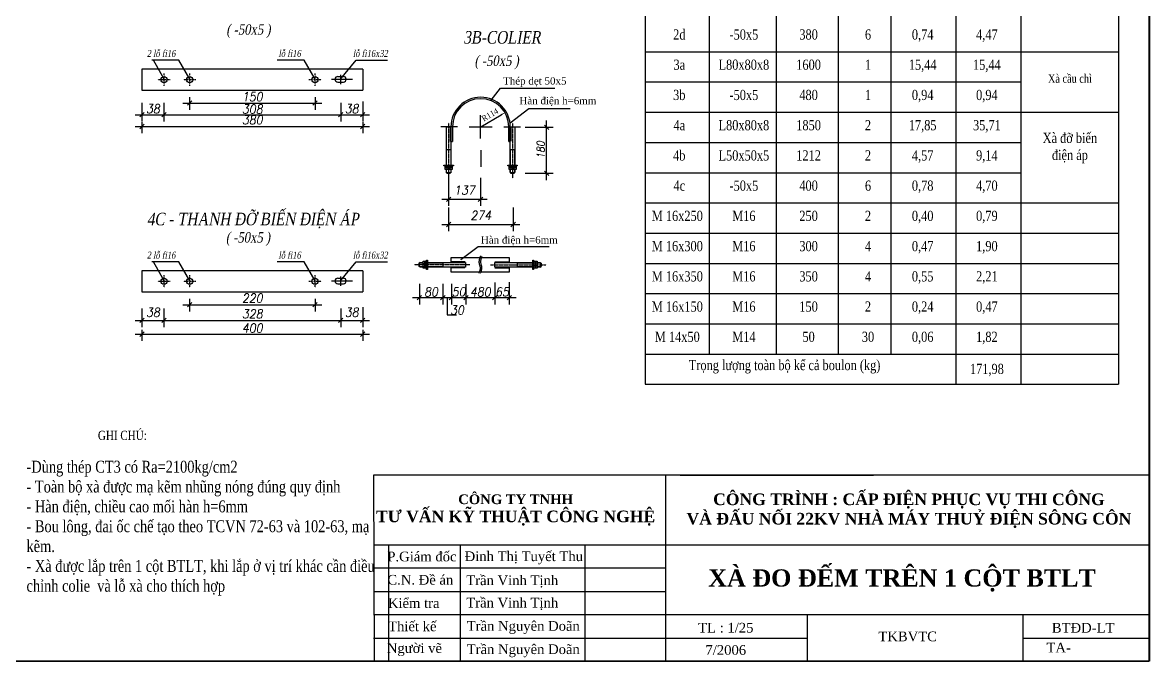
# Model space of a CAD drawing. Header units: inches. Extents: x -246336 to 136055, y -106871 to 69513.
# Drawn here: x 17841 to 28734, y 53878 to 60060 of the extents above; entities that cross this region are included whole.
import ezdxf
from ezdxf.enums import TextEntityAlignment as Align

# ---------------------------------------------------------------- set-up
doc = ezdxf.new("R2010")
doc.units = ezdxf.units.IN
doc.header["$MEASUREMENT"] = 0
doc.linetypes.add('DASHDOTX2', pattern=[2, 1, -0.5, 0, -0.5])
for name, color, linetype in [('D-XA', 7, 'Continuous'), ('KHUNG', 7, 'Continuous'), ('KHUNGTEN', 7, 'Continuous'), ('NETDAM', 5, 'Continuous'), ('XA-TT1', 7, 'Continuous'), ('XA-TT2', 7, 'Continuous')]:
    doc.layers.add(name, color=color, linetype=linetype)
doc.styles.add('COM2', font='complex.shx', dxfattribs={"width": 0.9, "oblique": 10, "height": 2})
doc.styles.add('COM25', font='VNTIME_0.TTF', dxfattribs={"width": 0.8, "height": 2.5})
doc.styles.add('COM3', font='Vhtime.ttf', dxfattribs={"height": 3})
doc.styles.add('ROM2', font='VNTIME_0.TTF', dxfattribs={"width": 0.8, "height": 2})
doc.styles.add('VIET2', font='VNTIME_0.TTF', dxfattribs={"width": 0.8, "height": 2})
doc.styles.add('VIET25', font='VNTIME_0.TTF', dxfattribs={"height": 2.5})
doc.styles.add('VN3DH', font='Vn3d.ttf', dxfattribs={"height": 5})
doc.styles.add('VNTIME', font='VNTIME_0.TTF', dxfattribs={"height": 2})
doc.styles.add('VNTIMEH', font='Vhtime.ttf')
doc.dimstyles.new('PKT1', dxfattribs={"dimtxt": 2, "dimasz": 2, "dimexe": 3, "dimexo": 2, "dimgap": 1, "dimtad": 0, "dimtoh": 1, "dimdec": 0, "dimlfac": 10, "dimdsep": 46, "dimtxsty": 'COM2', "dimblk1": 'OBLIQUE', "dimblk2": 'OBLIQUE', "dimsah": 1, "dimcen": -3, "dimdle": 3, "dimclrd": 4, "dimclre": 4, "dimadec": 0, "dimazin": 0, "dimtfac": 1, "dimtdec": 0, "dimtmove": 0, "dimatfit": 3, "dimldrblk": 'OBLIQUE', "dimfxl": 1, "dimtvp": 1, "dimtolj": 1, "dimtzin": 0, "dimarcsym": 0})

# ---------------------------------------------------------------- blocks, each defined once
blk = doc.blocks.new('_OBLIQUE')
at = {"color": 0, "linetype": 'ByBlock'}
blk.add_line((-0.5, -0.5), (0.5, 0.5), dxfattribs=at)
blk = doc.blocks.new('HAN')
at = {"layer": 'XA-TT2'}
for p, q in [((0, 0), (0, 0.4)), ((0.15, 0), (0.15, 0.4)), ((0.3, 0), (0.3, 0.4)), ((0.45, 0), (0.45, 0.4)), ((0.6, 0), (0.6, 0.4)), ((0.75, 0), (0.75, 0.4)), ((0.9, 0), (0.9, 0.4)), ((1.05, 0), (1.05, 0.4)), ((1.2, 0), (1.2, 0.4)), ((1.35, 0), (1.35, 0.4)), ((1.5, 0), (1.5, 0.4)), ((1.65, 0), (1.65, 0.4)), ((1.8, 0), (1.8, 0.4)), ((1.95, 0), (1.95, 0.4)), ((2.1, 0), (2.1, 0.4)), ((2.25, 0), (2.25, 0.4)), ((2.4, 0), (2.4, 0.4)), ((2.55, 0), (2.55, 0.4)), ((2.7, 0), (2.7, 0.4)), ((2.85, 0), (2.85, 0.4)), ((3, 0), (3, 0.4)), ((3.15, 0), (3.15, 0.4)), ((3.3, 0), (3.3, 0.4)), ((3.45, 0), (3.45, 0.4)), ((3.6, 0), (3.6, 0.4)), ((3.75, 0), (3.75, 0.4)), ((3.9, 0), (3.9, 0.4)), ((4.05, 0), (4.05, 0.4)), ((4.2, 0), (4.2, 0.4)), ((4.35, 0), (4.35, 0.4))]:
    blk.add_line(p, q, dxfattribs=at)

msp = doc.modelspace()

# ---------------------------------------------------------------- linework, layer by layer
for p, q in [((28723.012, 66213.492), (28723.012, 53889.047)), ((21229.735, 55687.434), (21236.294, 53889.047)), ((21375.504, 55013.039), (21375.504, 53889.047)), ((28723.012, 53889.047), (11875.012, 53889.047))]:
    msp.add_line(p, q)
at = {"color": 1}
for p, q in [((28723.012, 55687.434), (21229.735, 55687.434)), ((24053.814, 53889.047), (24053.814, 55687.434)), ((28723.012, 55687.434), (28723.012, 53889.047)), ((21229.735, 55013.039), (28723.012, 55013.039)), ((22072.083, 53889.047), (22072.083, 55013.039)), ((23273.096, 53889.047), (23273.096, 55013.039)), ((24053.814, 54788.241), (21229.735, 54788.241)), ((21229.735, 54563.442), (24053.814, 54563.442)), ((28723.012, 54338.644), (21229.735, 54338.644)), ((25420.783, 53889.047), (25420.783, 54338.644)), ((27504.709, 53889.047), (27504.709, 54338.644)), ((21229.735, 54113.846), (25420.783, 54113.846)), ((27504.709, 54113.846), (28723.012, 54113.846)), ((21229.735, 53889.047), (28723.012, 53889.047)), ((28723.012, 53889.047), (21232.132, 53889.047))]:
    msp.add_line(p, q, dxfattribs=at)
at = {"layer": 'D-XA', "color": 4, "linetype": 'Continuous'}
for p, q in [((22265.746, 59051.855), (22464.258, 59168.52)), ((22041.106, 59051.855), (21881.05, 59051.855)), ((22490.386, 59051.855), (22650.442, 59051.855)), ((22265.746, 58827.215), (22265.746, 58667.159))]:
    msp.add_line(p, q, dxfattribs=at)
msp.add_solid([(22460.702, 59174.572), (22467.815, 59162.468), (22500.572, 59189.861)], dxfattribs=at)
at = {"layer": 'NETDAM', "ltscale": 0.2}
msp.add_line((24191.916, 55687.434), (26057.609, 55687.434), dxfattribs=at)
at = {"layer": 'XA-TT1', "linetype": 'DASHDOTX2', "ltscale": 0.2}
for p, q in [((19267.096, 59507.449), (19148.675, 59507.449)), ((19207.886, 59448.239), (19207.886, 59566.66)), ((19514.551, 59507.449), (19396.131, 59507.449)), ((19455.341, 59448.239), (19455.341, 59566.66)), ((20725.314, 59507.449), (20606.893, 59507.449)), ((20666.103, 59448.239), (20666.103, 59566.66)), ((19267.096, 57559.286), (19148.675, 57559.286)), ((19207.886, 57500.076), (19207.886, 57618.497)), ((19514.551, 57559.286), (19396.131, 57559.286)), ((19455.341, 57500.076), (19455.341, 57618.497)), ((20725.314, 57559.286), (20606.893, 57559.286)), ((20666.103, 57500.076), (20666.103, 57618.497))]:
    msp.add_line(p, q, dxfattribs=at)
at = {"layer": 'XA-TT1'}
msp.add_line((28723.012, 53889.047), (21236.294, 53889.047), dxfattribs=at)
at = {"layer": 'XA-TT2'}
for p, q in [((23853.645, 62551.814), (23853.645, 56565.158)), ((24472.172, 62551.814), (24472.172, 56857.19)), ((25119.099, 62551.814), (25119.099, 56857.19)), ((25719.448, 62551.814), (25719.448, 56857.19)), ((26227.434, 62551.814), (26227.434, 56857.19)), ((27480.908, 62551.814), (27480.908, 56565.158)), ((28424.313, 62551.814), (28424.313, 56565.158)), ((26854.171, 62178.44), (26854.171, 56565.158)), ((23853.645, 59777.51), (28424.313, 59777.51)), ((18993.128, 59608.537), (18993.128, 59406.361)), ((21127.208, 59608.537), (18993.128, 59608.537)), ((21127.208, 59608.537), (21127.208, 59406.361)), ((20885.766, 59538.624), (20939.68, 59538.624)), ((20885.766, 59484.711), (20939.68, 59484.711)), ((23853.645, 59485.478), (27480.908, 59485.478)), ((18993.128, 59406.361), (21127.208, 59406.361)), ((23853.645, 59193.446), (28424.313, 59193.446)), ((21933.818, 58832.082), (21978.746, 58832.082)), ((22551.578, 58832.082), (22596.506, 58832.082)), ((23853.645, 58901.414), (27480.908, 58901.414)), ((21933.818, 58612.851), (21940.164, 58602.575)), ((22596.506, 58612.851), (22590.16, 58602.575)), ((23853.645, 58609.382), (27480.908, 58609.382)), ((23853.645, 58317.35), (28424.313, 58317.35)), ((23853.645, 58025.318), (28424.313, 58025.318)), ((21900.137, 57741.749), (21900.137, 57696.821)), ((22620.483, 57696.821), (22620.483, 57741.749)), ((23853.645, 57733.286), (28424.313, 57733.286)), ((18993.128, 57660.374), (18993.128, 57458.198)), ((21127.208, 57660.374), (18993.128, 57660.374)), ((21127.208, 57660.374), (21127.208, 57458.198)), ((20885.766, 57590.461), (20939.68, 57590.461)), ((20885.766, 57536.548), (20939.68, 57536.548)), ((18993.128, 57458.198), (21127.208, 57458.198)), ((23853.645, 57441.254), (28424.313, 57441.254)), ((23853.645, 57149.222), (28424.313, 57149.222)), ((23853.645, 56857.19), (28424.313, 56857.19)), ((23853.645, 56565.158), (28424.313, 56565.158)), ((11875.012, 53889.047), (28723.012, 53889.047))]:
    msp.add_line(p, q, dxfattribs=at)
at = {"layer": 'XA-TT2', "color": 8}
for p, q in [((19351.627, 59697.548), (19088.948, 59697.548)), ((19207.628, 59513.517), (19104.171, 59697.548)), ((19455.083, 59513.517), (19351.627, 59697.548)), ((20562.389, 59697.548), (20299.71, 59697.548)), ((20665.846, 59513.517), (20562.389, 59697.548)), ((20912.465, 59513.517), (21063.226, 59697.548)), ((21063.226, 59697.548), (21366.27, 59697.548)), ((18994.054, 59285.531), (18994.054, 59104.65)), ((19206.696, 59285.531), (19206.696, 59104.65)), ((19206.696, 59285.531), (19206.696, 59104.65)), ((19389.978, 59282.133), (20730.455, 59282.133)), ((19454.778, 59339.22), (19454.778, 59217.333)), ((20665.655, 59339.22), (20665.655, 59217.333)), ((20913.738, 59285.531), (20913.738, 59104.65)), ((20913.738, 59285.531), (20913.738, 59104.65)), ((21126.379, 59297.329), (21126.379, 59104.65)), ((18929.254, 59169.45), (19271.496, 59169.45)), ((19141.896, 59169.45), (20978.538, 59169.45)), ((20848.938, 59169.45), (21191.179, 59169.45)), ((18929.254, 59055.665), (21191.179, 59055.665)), ((18994.054, 59098.111), (18994.054, 58990.865)), ((21126.379, 59098.111), (21126.379, 58990.865)), ((22694.591, 59047.619), (22966.954, 59047.619)), ((22902.154, 58538.434), (22902.154, 59112.419)), ((22694.591, 58603.234), (22966.954, 58603.234)), ((21955.726, 58560.034), (21955.726, 58287.963)), ((22263.113, 58560.034), (22263.113, 58287.963)), ((21890.926, 58352.763), (22327.913, 58352.763)), ((21955.726, 58272.448), (21955.726, 58044.218)), ((22578.589, 58272.448), (22578.589, 58044.218)), ((21890.926, 58109.018), (22643.389, 58109.018)), ((19351.627, 57749.385), (19088.948, 57749.385)), ((19207.628, 57565.354), (19104.171, 57749.385)), ((19455.083, 57565.354), (19351.627, 57749.385)), ((20562.389, 57749.385), (20299.71, 57749.385)), ((20665.846, 57565.354), (20562.389, 57749.385)), ((20912.465, 57565.354), (21063.226, 57749.385)), ((21063.226, 57749.385), (21366.27, 57749.385)), ((21673.287, 57536.184), (21673.287, 57337.247)), ((21899.936, 57536.184), (21899.936, 57337.247)), ((21899.936, 57536.184), (21899.936, 57337.247)), ((21984.176, 57536.184), (21984.176, 57337.247)), ((21984.176, 57536.184), (21984.176, 57337.247)), ((22122.808, 57532.411), (22122.808, 57337.247)), ((22122.808, 57532.411), (22122.808, 57337.247)), ((22402.343, 57547.503), (22402.343, 57337.247)), ((22542.111, 57551.276), (22542.111, 57337.247)), ((18994.054, 57298.615), (18994.054, 57117.735)), ((19206.696, 57298.615), (19206.696, 57117.735)), ((19206.696, 57298.615), (19206.696, 57117.735)), ((19389.978, 57333.97), (20730.455, 57333.97)), ((19454.778, 57391.057), (19454.778, 57269.17)), ((20665.655, 57391.057), (20665.655, 57269.17)), ((20913.738, 57298.616), (20913.738, 57117.735)), ((20913.738, 57298.616), (20913.738, 57117.735)), ((21126.379, 57310.414), (21126.379, 57117.735)), ((21608.487, 57402.047), (21964.736, 57402.047)), ((21835.136, 57402.047), (22048.976, 57402.047)), ((21919.376, 57402.047), (22187.608, 57402.047)), ((21942.056, 57402.047), (21942.056, 57237.238)), ((22058.008, 57402.047), (22467.143, 57402.047)), ((22337.543, 57402.047), (22606.911, 57402.047)), ((21942.056, 57237.238), (22032.102, 57237.238)), ((18929.254, 57182.535), (19271.496, 57182.535)), ((18994.054, 57091.82), (18994.054, 56984.574)), ((19141.896, 57182.535), (20978.538, 57182.535)), ((20848.938, 57182.535), (21191.179, 57182.535)), ((21126.379, 57091.82), (21126.379, 56984.574)), ((18929.254, 57049.374), (21191.179, 57049.374))]:
    msp.add_line(p, q, dxfattribs=at)
at = {"layer": 'XA-TT2', "color": 2, "linetype": 'Continuous'}
for p, q in [((20825.113, 59511.667), (21027.289, 59511.667)), ((20825.113, 57563.504), (21027.289, 57563.504))]:
    msp.add_line(p, q, dxfattribs=at)
at = {"layer": 'XA-TT2', "color": 2}
for p, q in [((20912.723, 59556.023), (20912.723, 59464.163)), ((22537.538, 58911.455), (22551.578, 58911.455)), ((21941.954, 58657.992), (21941.954, 58675.605)), ((21941.954, 58640.985), (21941.954, 58657.992)), ((21971.736, 58657.992), (21971.736, 58675.605)), ((21971.736, 58640.985), (21971.736, 58657.992)), ((21978.746, 58612.851), (21972.4, 58602.575)), ((22551.578, 58612.851), (22557.924, 58602.575)), ((22559.714, 58657.992), (22559.714, 58675.605)), ((22559.714, 58640.985), (22559.714, 58657.992)), ((22589.496, 58657.992), (22589.496, 58675.605)), ((22589.496, 58640.985), (22589.496, 58657.992)), ((21680.906, 57741.749), (21670.63, 57735.403)), ((21709.041, 57733.612), (21726.047, 57733.612)), ((21726.047, 57733.612), (21743.661, 57733.612)), ((22794.573, 57734.739), (22776.96, 57734.739)), ((22811.58, 57734.739), (22794.573, 57734.739)), ((22839.714, 57741.749), (22849.99, 57735.403)), ((21680.906, 57696.821), (21670.63, 57703.167)), ((21709.041, 57703.831), (21726.047, 57703.831)), ((21726.047, 57703.831), (21743.661, 57703.831)), ((22794.573, 57704.958), (22776.96, 57704.958)), ((22811.58, 57704.958), (22794.573, 57704.958)), ((22839.714, 57696.821), (22849.99, 57703.167)), ((20912.723, 57607.86), (20912.723, 57516))]:
    msp.add_line(p, q, dxfattribs=at)
at = {"layer": 'XA-TT2', "color": 4, "linetype": 'Continuous'}
for p, q in [((22265.162, 58939.535), (22265.162, 59164.175)), ((22152.842, 59051.855), (22377.482, 59051.855))]:
    msp.add_line(p, q, dxfattribs=at)
at = {"layer": 'XA-TT2', "color": 4, "linetype": 'DASHDOTX2'}
for p, q in [((21956.282, 59091.1), (21956.282, 58555.369)), ((22574.042, 59091.1), (22574.042, 58555.369)), ((22159.156, 57719.285), (21623.425, 57719.285)), ((22361.465, 57719.285), (22897.196, 57719.285))]:
    msp.add_line(p, q, dxfattribs=at)
at = {"layer": 'XA-TT2', "color": 3}
msp.add_line((21978.746, 58911.455), (21992.786, 58911.455), dxfattribs=at)
at = {"layer": 'XA-TT2', "color": 4}
msp.add_line((22402.343, 57547.503), (22402.343, 57337.247), dxfattribs=at)
at = {"layer": 'XA-TT2', "const_width": 21.6}
msp.add_lwpolyline([(28723.012, 66213.492), (28723.012, 53889.047)], dxfattribs=at)
at = {"layer": 'XA-TT2'}
for points in [[(19207.886, 59537.776, -1), (19207.886, 59477.123, -1)], [(19455.341, 59537.776, -1), (19455.341, 59477.123, -1)], [(20666.103, 59537.776, -1), (20666.103, 59477.123, -1)], [(19207.886, 57589.613, -1), (19207.886, 57528.96, -1)], [(19455.341, 57589.613, -1), (19455.341, 57528.96, -1)], [(20666.103, 57589.613, -1), (20666.103, 57528.96, -1)]]:
    msp.add_lwpolyline(points, format="xyb", close=True, dxfattribs=at)
at = {"layer": 'XA-TT2', "color": 3}
for points in [[(22551.578, 58911.455), (22551.578, 59051.855, 1), (21978.746, 59051.855), (21978.746, 58911.455)], [(22537.538, 58911.455), (22537.538, 59051.855, 1), (21992.786, 59051.855), (21992.786, 58911.455)]]:
    msp.add_lwpolyline(points, format="xyb", dxfattribs=at)
at = {"layer": 'XA-TT2', "color": 2}
for points in [[(21933.818, 58832.082), (21933.818, 59051.855), (21978.746, 59051.855), (21978.746, 58832.082)], [(22551.578, 58832.082), (22551.578, 59051.855), (22596.506, 59051.855), (22596.506, 58832.082)], [(21933.818, 58682.894), (21933.818, 58832.082)], [(21978.746, 58832.082), (21978.746, 58682.894)], [(22551.578, 58682.894), (22551.578, 58832.082)], [(22596.506, 58832.082), (22596.506, 58682.894)], [(21933.818, 58612.851), (21933.818, 58640.985)], [(22551.578, 58612.851), (22551.578, 58640.985)], [(22596.506, 58640.985), (22596.506, 58612.851)], [(21972.4, 58602.575), (21940.164, 58602.575)], [(22590.16, 58602.575), (22557.924, 58602.575)], [(21670.63, 57703.167), (21670.63, 57735.403)], [(21680.906, 57741.749), (21709.041, 57741.749)], [(21750.949, 57741.749), (21900.137, 57741.749)], [(21900.137, 57741.749), (22119.91, 57741.749), (22119.91, 57696.821), (21900.137, 57696.821)], [(21979.51, 57741.749), (21979.51, 57789.485), (22257.638, 57789.485)], [(22272.601, 57789.485), (22541.11, 57789.485), (22541.11, 57741.749)], [(22620.483, 57696.821), (22400.71, 57696.821), (22400.71, 57741.749), (22620.483, 57741.749)], [(22620.483, 57741.749), (22769.671, 57741.749)], [(22811.58, 57741.749), (22839.714, 57741.749)], [(22849.99, 57735.403), (22849.99, 57703.167)], [(21709.041, 57696.821), (21680.906, 57696.821)], [(21900.137, 57696.821), (21750.949, 57696.821)], [(21979.51, 57649.085), (21979.51, 57696.821)], [(22251.368, 57649.085), (21979.51, 57649.085)], [(22541.11, 57696.821), (22541.11, 57649.085), (22266.356, 57649.085)], [(22769.671, 57696.821), (22620.483, 57696.821)], [(22839.714, 57696.821), (22811.58, 57696.821)]]:
    msp.add_lwpolyline(points, dxfattribs=at)
at = {"layer": 'XA-TT2', "color": 4}
for points in [[(21936.626, 58682.894), (21936.626, 58832.082)], [(21975.938, 58832.082), (21975.938, 58682.894)], [(22554.386, 58682.894), (22554.386, 58832.082)], [(22593.698, 58832.082), (22593.698, 58682.894)], [(21936.626, 58608.304), (21936.626, 58640.985)], [(21975.868, 58608.191), (21936.696, 58608.191)], [(21975.938, 58640.985), (21975.938, 58608.304)], [(22554.386, 58608.304), (22554.386, 58640.985)], [(22593.628, 58608.191), (22554.456, 58608.191)], [(22593.698, 58640.985), (22593.698, 58608.304)], [(21676.246, 57699.699), (21676.246, 57738.871)], [(21676.359, 57738.941), (21709.041, 57738.941)], [(21750.949, 57738.941), (21900.137, 57738.941)], [(22620.483, 57738.941), (22769.671, 57738.941)], [(22811.58, 57738.941), (22844.261, 57738.941)], [(22844.374, 57738.871), (22844.374, 57699.699)], [(21709.041, 57699.629), (21676.359, 57699.629)], [(21900.137, 57699.629), (21750.949, 57699.629)], [(22769.671, 57699.629), (22620.483, 57699.629)], [(22844.261, 57699.629), (22811.58, 57699.629)]]:
    msp.add_lwpolyline(points, dxfattribs=at)
at = {"layer": 'XA-TT2', "color": 2}
for points in [[(21910.958, 58675.605), (21910.958, 58682.894), (22001.517, 58682.894), (22001.517, 58675.605)], [(21922.506, 58657.992), (21922.506, 58675.605), (21989.969, 58675.605), (21989.969, 58657.992)], [(21922.506, 58640.985), (21922.506, 58657.992), (21989.969, 58657.992), (21989.969, 58640.985)], [(22528.718, 58675.605), (22528.718, 58682.894), (22619.277, 58682.894), (22619.277, 58675.605)], [(22540.266, 58657.992), (22540.266, 58675.605), (22607.729, 58675.605), (22607.729, 58657.992)], [(22540.266, 58640.985), (22540.266, 58657.992), (22607.729, 58657.992), (22607.729, 58640.985)], [(21709.041, 57753.061), (21726.047, 57753.061), (21726.047, 57685.598), (21709.041, 57685.598)], [(21726.047, 57753.061), (21743.661, 57753.061), (21743.661, 57685.598), (21726.047, 57685.598)], [(21743.661, 57764.609), (21750.949, 57764.609), (21750.949, 57674.05), (21743.661, 57674.05)], [(22776.96, 57673.961), (22769.671, 57673.961), (22769.671, 57764.52), (22776.96, 57764.52)], [(22794.573, 57685.509), (22776.96, 57685.509), (22776.96, 57752.972), (22794.573, 57752.972)], [(22811.58, 57685.509), (22794.573, 57685.509), (22794.573, 57752.972), (22811.58, 57752.972)]]:
    msp.add_lwpolyline(points, close=True, dxfattribs=at)
at = {"layer": 'XA-TT2'}
msp.add_lwpolyline([(21978.746, 58640.985), (21978.746, 58612.851)], dxfattribs=at)
for centre, start, end in [((20885.766, 59511.667), 90, 270), ((20939.68, 59511.667), 270, 90), ((20885.766, 57563.504), 90, 270), ((20939.68, 57563.504), 270, 90)]:
    msp.add_arc(centre, 26.957, start, end, dxfattribs=at)
msp.add_rational_spline([(22263.923, 57805.933), (22255.73, 57785.134), (22252.827, 57774.344), (22247.651, 57755.104), (22249.344, 57739.151), (22249.997, 57732.999), (22251.863, 57725.583), (22252.915, 57721.403), (22255.33, 57713.354), (22259.604, 57699.117), (22260.288, 57692.667), (22261.429, 57681.919), (22257.612, 57667.733), (22255.12, 57658.469), (22247.506, 57639.139)], [1, 1.41780703889, 1, 1.02899536743, 1, 1.03093301619, 1, 1.41634241163, 1, 1.42998488117, 1, 1.03395130733, 1, 1.42705545265, 1], degree=2, knots=[0, 0, 0, 1.098490934, 1.098490934, 2.196981867, 2.196981867, 2.622147823, 2.622147823, 3.047313778, 3.047313778, 3.897645689, 3.897645689, 4.996136623, 4.996136623, 6.094627556, 6.094627556, 6.094627556], dxfattribs=at)
msp.add_spline([(22276.986, 57800.788), (22263.305, 57740.632), (22274.25, 57694.149), (22260.569, 57633.994)], degree=3, dxfattribs=at)

# ---------------------------------------------------------------- block references
at = {"layer": 'XA-TT2', "color": 8, "yscale": 43.20000000000073, "zscale": 43.2}
for p, xscale, rotation in [((19454.778, 59282.133), 43.19999999999709, 180), ((18994.054, 59169.45), 43.19999999999709, 180), ((19206.696, 59169.45), 43.19999999999709, 180), ((20913.738, 59169.45), 43.19999999999709, 180), ((18994.054, 59055.665), 43.19999999999709, 180), ((22902.154, 59047.619), 43.20000000000073, 90), ((22902.154, 58603.234), 43.20000000000073, 270), ((21955.726, 58352.763), 43.19999999999709, 180), ((21955.726, 58109.018), 43.19999999999709, 180), ((21673.287, 57402.047), 43.19999999999709, 180), ((21899.936, 57402.047), 43.19999999999709, 180), ((22122.808, 57402.047), 43.19999999999709, 180), ((19454.778, 57333.97), 43.19999999999709, 180), ((18994.054, 57182.535), 43.19999999999709, 180), ((19206.696, 57182.535), 43.19999999999709, 180), ((20913.738, 57182.535), 43.19999999999709, 180), ((18994.054, 57049.374), 43.19999999999709, 180)]:
    msp.add_blockref('_OBLIQUE', p, dxfattribs=dict(at, xscale=xscale, rotation=rotation))
at = {"layer": 'XA-TT2', "color": 8, "xscale": 43.19999999999709, "yscale": 43.20000000000073, "zscale": 43.2}
for p in [(20665.655, 59282.133), (19206.696, 59169.45), (20913.738, 59169.45), (21126.379, 59169.45), (21126.379, 59055.665), (22263.113, 58352.763), (22578.589, 58109.018), (21899.936, 57402.047), (21984.176, 57402.047), (22122.808, 57402.047), (22402.343, 57402.047), (22542.111, 57402.047), (20665.655, 57333.97), (19206.696, 57182.535), (20913.738, 57182.535), (21126.379, 57182.535), (21126.379, 57049.374)]:
    msp.add_blockref('_OBLIQUE', p, dxfattribs=at)
at = {"layer": 'XA-TT2', "color": 3, "xscale": 28.07999999998356, "yscale": 28.07999999998356, "zscale": 28.08, "rotation": 270}
msp.add_blockref('HAN', (21967.548, 59038.63), dxfattribs=at)
at = {"layer": 'XA-TT2', "color": 2, "xscale": 28.07999999998356, "yscale": 28.07999999998356, "zscale": 28.08, "rotation": 270}
msp.add_blockref('HAN', (22551.572, 59042.661), dxfattribs=at)
at = {"layer": 'XA-TT2', "color": 2, "xscale": 28.08000000000175, "yscale": 28.07999999998356, "zscale": 28.08}
for p in [(21989.69, 57741.82), (22408.322, 57741.704), (21987.654, 57685.519), (22407.552, 57685.239)]:
    msp.add_blockref('HAN', p, dxfattribs=at)
at = {"layer": 'XA-TT2', "color": 4, "xscale": 43.19999999999709, "yscale": 43.20000000000073, "zscale": 43.2, "rotation": 180}
for p in [(21984.176, 57402.047), (22402.343, 57402.047)]:
    msp.add_blockref('_OBLIQUE', p, dxfattribs=at)

# ---------------------------------------------------------------- texts
at = {"style": 'COM3', "oblique": 10, "width": 0.8}
for s, p in [('3b-colier', (22098.261, 59855.953)), ('4c - thanh ®ì biÕn ®iÖn ¸p', (19042.093, 58101.045))]:
    msp.add_text(s, height=121.3056, dxfattribs=at).set_placement(p)
at = {"width": 1236.39072, "attachment_point": 5, "style": 'VNTIME'}
for s, insert, char_height in [('TL : 1/25', (24632.841, 54212.978), 93.666), ('{\\fTimes New Roman|b0|i0|c0|p18;BT\\fTimes New Roman|b0|i0|c238|p18;Đ\\fTimes New Roman|b0|i0|c0|p18;D-LT}', (28083.735, 54212.978), 93.665964)]:
    msp.add_mtext(s, dxfattribs=dict(at, insert=insert, char_height=char_height))
at = {"layer": 'D-XA', "style": 'COM25', "oblique": 10, "width": 0.8}
for p in [(19809.323, 59942.4), (22206.689, 59640.133), (19804.994, 57934.192)]:
    msp.add_text('( -50x5 )', height=101.088, dxfattribs=at).set_placement(p)
for s, p in [('2 lç fi16', (19317.533, 59727.234)), ('lç fi16', (20528.296, 59727.234)), ('lç fi16x32', (21368.909, 59727.234)), ('2 lç fi16', (19317.533, 57779.071)), ('lç fi16', (20528.296, 57779.071)), ('lç fi16x32', (21368.909, 57779.071))]:
    msp.add_text(s, height=67.392, dxfattribs=at).set_placement(p, align=Align.RIGHT)
at = {"layer": 'D-XA', "style": 'VIET25'}
for s, p in [('ThÐp dÑt 50x5', (22481.581, 59460.676)), ('Hµn ®iÖn h=6mm', (22639.447, 59269.937)), ('Hµn ®iÖn h=6mm', (22267.252, 57924.888))]:
    msp.add_text(s, height=70.2, dxfattribs=at).set_placement(p)
at = {"layer": 'D-XA', "insert": (22354.704, 59169.276), "char_height": 56.16, "attachment_point": 5, "rotation": 30.44, "style": 'VIET2'}
msp.add_mtext('R114', dxfattribs=at)
at = {"layer": 'KHUNG', "insert": (26334.965, 54669.482), "char_height": 166.464, "width": 6445.54414, "attachment_point": 5, "style": 'VN3DH'}
msp.add_mtext('{\\fTimes New Roman|b1|i0|c0|p18;XÀ \\fTimes New Roman|b1|i0|c238|p18;Đ\\fTimes New Roman|b1|i0|c0|p18;O \\fTimes New Roman|b1|i0|c238|p18;Đ\\fTimes New Roman|b1|i0|c0|p18;ẾM TRÊN 1 CỘT BTLT}', dxfattribs=at)
at = {"layer": 'KHUNGTEN', "attachment_point": 5}
for s, insert, char_height, width, style in [('{\\f.VnTimeH|b1|i0|c0|p34;C¤NG TY TNHH\\P\\H1.2x;T¦ VÊN Kü THUËT C¤NG NGHÖ}', (22602.809, 55350.236), 93.66596, 2997.31083, 'VNTIMEH'), ('{\\fTimes New Roman|b1|i0|c0|p18;CÔNG TRÌNH : CẤP \\fTimes New Roman|b1|i0|c238|p18;Đ\\fTimes New Roman|b1|i0|c0|p18;IỆN PHỤC VỤ THI CÔNG \\PVÀ \\fTimes New Roman|b1|i0|c238|p18;Đ\\fTimes New Roman|b1|i0|c0|p18;ẤU NỐI 22KV NHÀ MÁY THUỶ \\fTimes New Roman|b1|i0|c238|p18;Đ\\fTimes New Roman|b1|i0|c0|p18;IỆN SÔNG CÔN\\fTimes New Roman|b0|i0|c0|p18;}', (26401.514, 55343.767), 112.399156, 4974.7034, 'VNTIMEH'), ('P.Gi¸m ®èc', (21698.065, 54900.64), 93.666, 936.65964, 'VNTIME'), ('§inh ThÞ TuyÕt Thu', (22682.213, 54888.621), 93.66596, 1123.99156, 'VNTIME'), ('C.N. §Ò ¸n', (21682.476, 54675.841), 93.666, 936.65964, 'VNTIME'), ('TrÇn Vinh TÞnh', (22570.124, 54660.254), 93.66596, 1123.99156, 'VNTIME'), ('KiÓm tra', (21618.682, 54451.043), 93.666, 936.65964, 'VNTIME'), ('TrÇn Vinh TÞnh', (22570.124, 54443.908), 93.66596, 1123.99156, 'VNTIME'), ('ThiÕt kÕ', (21605.078, 54226.245), 93.666, 936.65964, 'VNTIME'), ('TrÇn Nguyªn Do·n ', (22676.875, 54215.541), 93.66596, 1123.99156, 'VNTIME'), ('{\\fVNtimes new roman|b0|i0|c0|p34;TKBVTC}', (26389.238, 54128.678), 93.66596, 1255.12391, 'VNTIME'), ('Ng\xadêi vÏ', (21625.485, 54001.447), 93.666, 936.65964, 'VNTIME'), ('TrÇn Nguyªn Do·n ', (22676.875, 53990.743), 93.66596, 1123.99156, 'VNTIME'), ('7/2006', (24632.841, 53998.013), 93.666, 1236.39072, 'VNTIME'), ('TA-', (27847.305, 54021.232), 93.666, 1255.12391, 'VNTIME')]:
    msp.add_mtext(s, dxfattribs=dict(at, insert=insert, char_height=char_height, width=width, style=style))
at = {"layer": 'XA-TT2', "style": 'ROM2'}
for s, insert, char_height, width, attachment_point in [('2d', (24183.907, 59993.621), 98.5608, 555.88, 2), ('-50x5', (24807.449, 59993.621), 98.5608, 555.88, 2), ('380', (25432.322, 59993.621), 98.5608, 555.88, 2), ('6', (26006.282, 59993.621), 98.561, 555.88, 2), ('0,74', (26534.06, 59993.621), 98.5608, 555.88, 2), ('4,47', (27154.2, 59993.621), 98.5608, 555.88, 2), ('3a', (24183.907, 59701.589), 98.5608, 555.88, 2), ('L80x80x8', (24807.449, 59701.589), 98.5608, 555.88, 2), ('1600', (25432.322, 59701.589), 98.5608, 555.88, 2), ('1', (26006.282, 59701.589), 98.561, 555.88291, 2), ('15,44', (26534.06, 59701.589), 98.5608, 555.88, 2), ('15,44', (27154.2, 59701.589), 98.5608, 555.88, 2), ('Xµ cÇu ch×', (27956.137, 59560.072), 82.134, 814.76928, 2), ('3b', (24183.907, 59409.557), 98.5608, 555.88, 2), ('-50x5', (24807.449, 59409.557), 98.5608, 555.88, 2), ('480', (25432.322, 59409.557), 98.5608, 555.88, 2), ('1', (26006.282, 59409.557), 98.561, 555.88, 2), ('0,94', (26534.06, 59409.557), 98.5608, 555.88, 2), ('0,94', (27154.2, 59409.557), 98.5608, 555.88, 2), ('4a', (24183.907, 59117.525), 98.5608, 555.88, 2), ('L80x80x8', (24807.449, 59117.525), 98.5608, 556, 2), ('1850', (25432.322, 59117.525), 98.5608, 555.88, 2), ('2', (26006.282, 59117.525), 98.561, 555.88291, 2), ('17,85', (26534.06, 59117.525), 98.5608, 555.88, 2), ('35,71', (27154.2, 59117.525), 98.5608, 555.88, 2), ('Xµ ®ì biÕn ®iÖn ¸p', (27956.137, 58994.602), 98.5608, 555.88291, 2), ('4b', (24183.907, 58825.493), 98.5608, 555.88, 2), ('L50x50x5', (24807.449, 58825.493), 98.5608, 555.88, 2), ('1212', (25432.322, 58825.493), 98.5608, 555.88, 2), ('2', (26006.282, 58825.493), 98.561, 555.88, 2), ('4,57', (26534.06, 58825.493), 98.5608, 555.88, 2), ('9,14', (27154.2, 58825.493), 98.5608, 555.88, 2), ('4c', (24183.907, 58533.461), 98.5608, 556, 2), ('-50x5', (24807.449, 58533.461), 98.5608, 555.88, 2), ('400', (25432.322, 58533.461), 98.5608, 556, 2), ('6', (26006.282, 58533.461), 98.561, 556, 2), ('0,78', (26534.06, 58533.461), 98.5608, 556, 2), ('4,70', (27154.2, 58533.461), 98.5608, 556, 2), ('M 16x250', (24164.667, 58241.429), 98.5608, 555.88291, 2), ('M16', (24807.449, 58241.429), 98.5608, 555.88291, 2), ('250', (25432.322, 58241.429), 98.5608, 555.88291, 2), ('2', (26006.282, 58241.429), 98.561, 555.88291, 2), ('0,40', (26534.06, 58241.429), 98.5608, 555.88291, 2), ('0,79', (27154.2, 58241.429), 98.5608, 555.88291, 2), ('M 16x300', (24164.667, 57949.397), 98.5608, 555.88291, 2), ('M16', (24807.449, 57949.397), 98.5608, 555.88291, 2), ('300', (25432.322, 57949.397), 98.5608, 555.88291, 2), ('4', (26006.282, 57949.397), 98.561, 555.88291, 2), ('0,47', (26534.06, 57949.397), 98.5608, 555.88291, 2), ('1,90', (27154.2, 57949.397), 98.5608, 555.88291, 2), ('M 16x350', (24164.667, 57657.365), 98.5608, 555.88291, 2), ('M16', (24807.449, 57657.365), 98.5608, 555.88291, 2), ('350', (25432.322, 57657.365), 98.5608, 555.88291, 2), ('4', (26006.282, 57657.365), 98.561, 555.88291, 2), ('0,55', (26534.06, 57657.365), 98.5608, 555.88291, 2), ('2,21', (27154.2, 57657.365), 98.5608, 555.88291, 2), ('M 16x150', (24164.667, 57365.333), 98.5608, 555.88291, 2), ('M16', (24807.449, 57365.333), 98.5608, 555.88291, 2), ('150', (25432.322, 57365.333), 98.5608, 555.88291, 2), ('2', (26006.282, 57365.333), 98.561, 555.88291, 2), ('0,24', (26534.06, 57365.333), 98.5608, 555.88291, 2), ('0,47', (27154.2, 57365.333), 98.5608, 555.88291, 2), ('M 14x50', (24164.667, 57073.301), 98.5608, 555.984, 2), ('M14', (24807.449, 57073.301), 98.5608, 555.88291, 2), ('50', (25432.322, 57073.301), 98.5608, 555.88291, 2), ('30', (26006.282, 57073.301), 98.5608, 555.984, 2), ('0,06', (26534.06, 57073.301), 98.5608, 555.88291, 2), ('1,82', (27154.2, 57073.301), 98.5608, 555.984, 2), ('Träng l\xadîng toµn bé kÓ c¶ boulon (kg)', (25200.484, 56800.228), 98.5608, 1883.44909, 2), ('171,98', (27154.2, 56762.961), 98.5608, 555.88, 2), ('{\\f.VnTimeH|b0|i0|c0|p34;ghi chó:}', (18804.904, 56116.143), 88.452, 1160.26051, 2), ('-Dïng thÐp CT3 cã Ra=2100kg/cm2\\P- Toµn bé xµ ®\xadîc m¹ kÏm nhòng nãng ®óng quy ®Þnh\\P- Hµn ®iÖn, chiÒu cao mèi hµn h=6mm\\P- Bou l«ng, ®ai èc chÕ t¹o theo TCVN 72-63 vµ 102-63, m¹ kÏm.\\P- Xµ ®\xadîc l¾p trªn 1 cét BTLT, khi l¾p ë vÞ trÝ kh¸c cÇn ®iÒu chØnh colie  vµ lç xµ cho thÝch hîp', (17879.356, 55826.634), 114.9876, 3402.61085, 1)]:
    msp.add_mtext(s, dxfattribs=dict(at, insert=insert, char_height=char_height, width=width, attachment_point=attachment_point))
at = {"layer": 'XA-TT2', "char_height": 86.4, "attachment_point": 5, "style": 'COM2'}
for s, insert in [('150', (20060.217, 59342.768)), ('\\A1;38', (19100.375, 59226.78)), ('\\A1;308', (20060.217, 59223.474)), ('\\A1;38', (21020.059, 59226.78)), ('\\A1;380', (20060.217, 59119.606)), ('\\A1;137', (22109.419, 58440.351)), ('\\A1;274', (22267.157, 58196.606)), ('\\A1;220', (20060.217, 57397.451)), ('\\A1;80', (21786.611, 57457.441)), ('\\A1;50', (22053.492, 57458.221)), ('\\A1;480', (22262.576, 57457.441)), ('\\A1;65', (22472.227, 57458.221)), ('\\A1;38', (19100.375, 57260.549)), ('\\A1;38', (21020.059, 57260.549)), ('30', (22037.937, 57281.843)), ('\\A1;328', (20060.217, 57246.016)), ('\\A1;400', (20060.217, 57108.011))]:
    msp.add_mtext(s, dxfattribs=dict(at, insert=insert))
at = {"layer": 'XA-TT2', "insert": (22845.467, 58829.316), "char_height": 73.44, "attachment_point": 5, "rotation": 90, "style": 'COM2'}
msp.add_mtext('\\A1;180', dxfattribs=at)

# ---------------------------------------------------------------- leaders
at = {"layer": 'XA-TT2', "color": 8}
for points in [[(22367.628, 59311.095), (22457.788, 59424.597), (22982.902, 59424.597)], [(22548.667, 59090.309), (22731.443, 59230.4), (23129.387, 59230.4)], [(22073.636, 57771.323), (22242.43, 57895.352), (22925.348, 57895.352)]]:
    msp.add_leader(points, dimstyle='PKT1', override={"dimasz": 1.5}, dxfattribs=at)

doc.saveas('drawing.dxf')
